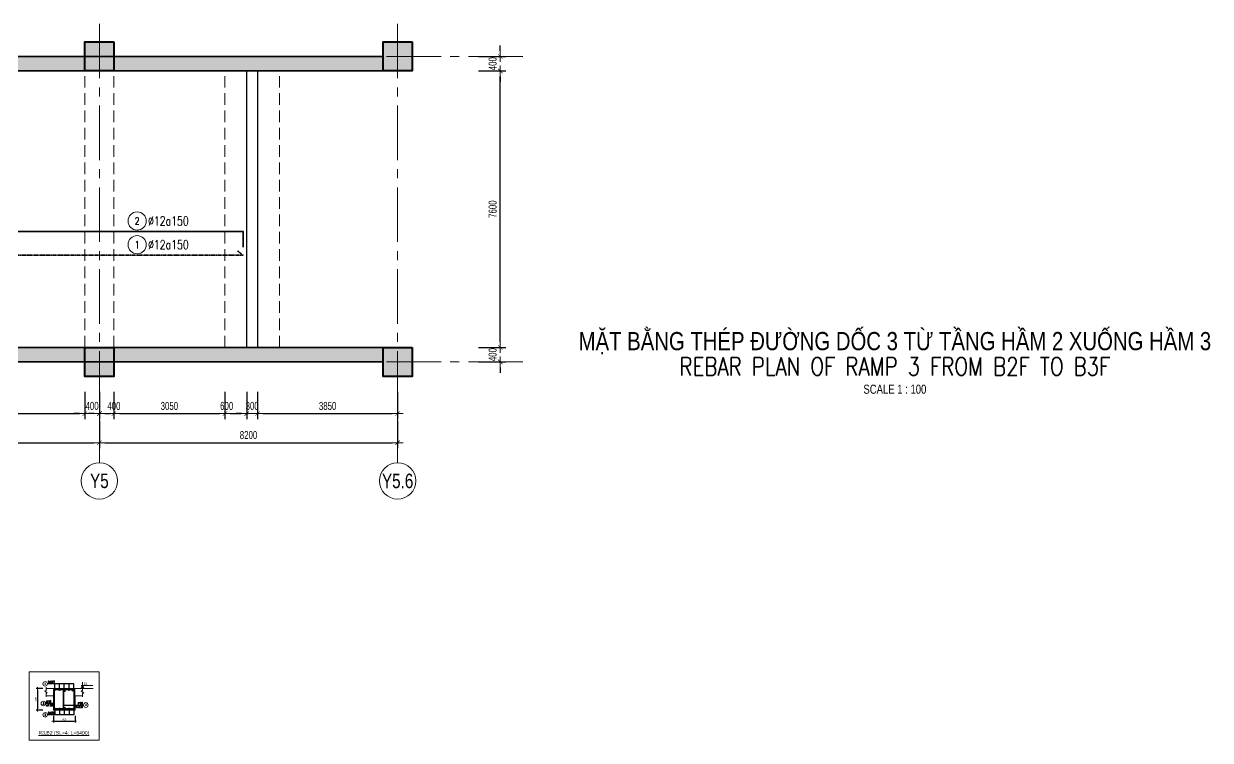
# Model space of a CAD drawing. Header units: millimetres. Extents: x -172050 to 1089997, y 452920 to 1051687.
# Drawn here: x 355537 to 388157, y 476603 to 496305 of the extents above; entities that cross this region are included whole.
import ezdxf
from ezdxf.enums import TextEntityAlignment as Align

# ---------------------------------------------------------------- set-up
doc = ezdxf.new("R2010")
doc.units = ezdxf.units.MM
doc.header["$MEASUREMENT"] = 0
for name, pattern in [('_DASH', [0.6, 0.4, -0.2]), ('CENTER2', [1.125, 0.75, -0.125, 0.125, -0.125]), ('HIDDEN2', [4.7625, 3.175, -1.5875]), ('POD_Grid$0$CENTER2', [1.125, 0.75, -0.125, 0.125, -0.125])]:
    doc.linetypes.add(name, pattern=pattern)
doc.layers.get('Defpoints').update_dxf_attribs({"color": 151, "lineweight": 9})
doc.layers.add('-L-A_OUTLINE', color=2, linetype='Continuous')
for name, color, linetype, lineweight in [('kata_thep - H', 4, 'Continuous', 35), ('NDC_S_ANNO', 7, 'Continuous', 20), ('NDC_S_AXIS', 5, 'CENTER2', 13), ('NDC_S_BEAM', 3, 'HIDDEN2', 20), ('NDC_S_CONTINUOUS', 3, 'Continuous', 20), ('NDC_S_DIM', 1, 'Continuous', 15), ('NDC_S_ENG TITLE', 3, 'Continuous', 20), ('NDC_S_HATCH MATERIAL', 8, 'Continuous', 13), ('NDC_S_REBAR', 4, 'Continuous', 35), ('NDC_S_STIRRUP', 4, 'Continuous', 40), ('NDC_S_SYMBOL', 1, 'Continuous', 15), ('NDC_S_TEXT SYMBOL', 7, 'Continuous', 20), ('NDC_S_THIN LINE', 8, 'Continuous', 9), ('NDC_S_VN TEXT', 7, 'Continuous', 20), ('NDC_S_VN TITLE', 6, 'Continuous', 35), ('PD_B1F_Col$0$NDC_S-COLUMN', 4, 'Continuous', 40), ('PD_B1F_Col$0$NDC_S_HATCH COLUMN AND WALL', 251, 'Continuous', 13), ('POD_Grid$0$NDC_S_AXIS', 5, 'POD_Grid$0$CENTER2', 13), ('Ramp wall 3(B3-B1)$0$NDC_S_WALL', 6, 'Continuous', 35)]:
    doc.layers.add(name, color=color, linetype=linetype, lineweight=lineweight)
doc.styles.add('ARIAL', font='arial.ttf', dxfattribs={"width": 0.8})
doc.styles.add('NDC_ANNO', font='', dxfattribs={"width": 0.8})
doc.styles.add('NDC_DIM', font='', dxfattribs={"width": 0.75})
doc.styles.add('NDC_EN TXT', font='romans.shx', dxfattribs={"width": 0.8})
doc.styles.add('NDC_VIE TXT', font='arial.ttf', dxfattribs={"width": 0.8})
doc.styles.get('NDC_ANNO').set_extended_font_data('Dotum')
doc.styles.get('NDC_DIM').set_extended_font_data('Dotum')
doc.dimstyles.new('NDC_dim_100', dxfattribs={"dimscale": 100, "dimtxt": 2.2, "dimasz": 1.5, "dimexe": 1.5, "dimexo": 2.5, "dimgap": 1, "dimtad": 1, "dimdec": 0, "dimzin": 0, "dimdsep": 46, "dimtxsty": 'NDC_DIM', "dimblk": 'DIMMARK', "dimcen": 0.09, "dimdle": 1.2, "dimclrd": 1, "dimclre": 1, "dimclrt": 3, "dimadec": 0, "dimazin": 0, "dimtfac": 1, "dimtdec": 0, "dimtix": 1, "dimtofl": 0, "dimtmove": 0, "dimatfit": 3, "dimfxl": 6, "dimfxlon": 1, "dimtolj": 1, "dimtzin": 0, "dimarcsym": 0})
doc.dimstyles.new('NDC_dim_25', dxfattribs={"dimscale": 25, "dimtxt": 2.2, "dimasz": 1.5, "dimexe": 1.5, "dimexo": 2.5, "dimgap": 1, "dimtad": 1, "dimdec": 0, "dimzin": 0, "dimdsep": 46, "dimtxsty": 'NDC_DIM', "dimblk": 'DIMMARK', "dimcen": 0.09, "dimdle": 1.2, "dimclrd": 1, "dimclre": 1, "dimclrt": 3, "dimadec": 0, "dimazin": 0, "dimtfac": 1, "dimtdec": 0, "dimtix": 1, "dimtofl": 0, "dimtmove": 0, "dimatfit": 3, "dimfxl": 6, "dimfxlon": 1, "dimtolj": 1, "dimtzin": 0, "dimarcsym": 0})

# ---------------------------------------------------------------- blocks, each defined once
blk = doc.blocks.new('*U222')
blk.add_circle((-2.5, 0), 2.5)
at = {"layer": 'NDC_S_VN TEXT', "color": 7, "style": 'NDC_EN TXT', "width": 0.8}
blk.add_attdef('SH2', text='', height=2, dxfattribs=at).set_placement((-2.5, 0), align=Align.MIDDLE)
at = {"layer": 'NDC_S_VN TEXT', "color": 3, "style": 'NDC_EN TXT', "width": 0.75}
blk.add_attdef('DKKC1', (0.5, -1.25), '', height=2.5, dxfattribs=at)
blk = doc.blocks.new('DIMMARK')
at = {"layer": 'NDC_S_DIM', "color": 1}
blk.add_line((-1.5, 0), (1, 0), dxfattribs=at)
at = {"layer": 'NDC_S_DIM', "color": 2, "const_width": 0.1}
blk.add_lwpolyline([(-0.42, -0.42), (0.42, 0.42)], dxfattribs=at)
blk = doc.blocks.new('*D401')
at = {"layer": 'Defpoints', "color": 0, "transparency": 16777216}
for p in [(347317, 486273), (357617, 486225), (357617, 484785)]:
    blk.add_point(p, dxfattribs=at)
at = {"layer": 'NDC_S_DIM', "color": 1, "lineweight": -2, "transparency": 16777216}
for p, q in [((347317, 485385), (347317, 484635)), ((357617, 485385), (357617, 484635)), ((347467, 484785), (357467, 484785))]:
    blk.add_line(p, q, dxfattribs=at)
at = {"layer": 'NDC_S_DIM', "color": 1, "lineweight": -2, "transparency": 16777216, "xscale": 150, "yscale": 150, "zscale": 150, "rotation": 180}
blk.add_blockref('DIMMARK', (347317, 484785), dxfattribs=at)
at = {"layer": 'NDC_S_DIM', "color": 1, "lineweight": -2, "transparency": 16777216, "xscale": 150, "yscale": 150, "zscale": 150}
blk.add_blockref('DIMMARK', (357617, 484785), dxfattribs=at)
at = {"layer": 'NDC_S_DIM', "color": 3, "transparency": 16777216, "insert": (352467, 484995), "char_height": 220, "attachment_point": 5, "style": 'NDC_DIM'}
blk.add_mtext('\\A1;10300', dxfattribs=at)
blk = doc.blocks.new('*U165')
at = {"layer": 'NDC_S_SYMBOL'}
blk.add_line((0, 5), (0, 9), dxfattribs=at)
blk.add_circle((0, 0), 5, dxfattribs=at)
at = {"layer": 'NDC_S_TEXT SYMBOL', "color": 7, "style": 'NDC_ANNO', "width": 0.8}
blk.add_attdef('GRID', text='', height=4, dxfattribs=at).set_placement((0, 0), align=Align.MIDDLE)
blk = doc.blocks.new('*D406')
at = {"layer": 'Defpoints', "color": 0, "transparency": 16777216}
for p in [(356708, 487406), (368639, 487406), (357217, 487006)]:
    blk.add_point(p, dxfattribs=at)
at = {"layer": 'NDC_S_DIM', "color": 1, "lineweight": -2, "transparency": 16777216}
for p, q in [((368639, 487556), (368639, 487706)), ((368039, 487406), (368789, 487406)), ((368039, 487006), (368789, 487006)), ((368639, 486856), (368639, 486706))]:
    blk.add_line(p, q, dxfattribs=at)
at = {"layer": 'NDC_S_DIM', "color": 1, "lineweight": -2, "transparency": 16777216, "xscale": 150, "yscale": 150, "zscale": 150}
for p, rotation in [((368639, 487406), 270), ((368639, 487006), 90)]:
    blk.add_blockref('DIMMARK', p, dxfattribs=dict(at, rotation=rotation))
at = {"layer": 'NDC_S_DIM', "color": 3, "transparency": 16777216, "insert": (368429, 487206), "char_height": 220, "attachment_point": 5, "rotation": 90, "style": 'NDC_DIM'}
blk.add_mtext('\\A1;400', dxfattribs=at)
blk = doc.blocks.new('*D407')
at = {"layer": 'Defpoints', "color": 0, "transparency": 16777216}
for p in [(357326, 495006), (368639, 495006), (356708, 487406)]:
    blk.add_point(p, dxfattribs=at)
at = {"layer": 'NDC_S_DIM', "color": 1, "lineweight": -2, "transparency": 16777216}
for p, q in [((368039, 495006), (368789, 495006)), ((368639, 487556), (368639, 494856)), ((368039, 487406), (368789, 487406))]:
    blk.add_line(p, q, dxfattribs=at)
at = {"layer": 'NDC_S_DIM', "color": 1, "lineweight": -2, "transparency": 16777216, "xscale": 150, "yscale": 150, "zscale": 150}
for p, rotation in [((368639, 495006), 90), ((368639, 487406), 270)]:
    blk.add_blockref('DIMMARK', p, dxfattribs=dict(at, rotation=rotation))
at = {"layer": 'NDC_S_DIM', "color": 3, "transparency": 16777216, "insert": (368429, 491206), "char_height": 220, "attachment_point": 5, "rotation": 90, "style": 'NDC_DIM'}
blk.add_mtext('\\A1;7600', dxfattribs=at)
blk = doc.blocks.new('*D408')
at = {"layer": 'Defpoints', "color": 0, "transparency": 16777216}
for p in [(357684, 495406), (368639, 495406), (357326, 495006)]:
    blk.add_point(p, dxfattribs=at)
at = {"layer": 'NDC_S_DIM', "color": 1, "lineweight": -2, "transparency": 16777216}
for p, q in [((368639, 495556), (368639, 495706)), ((368039, 495406), (368789, 495406)), ((368039, 495006), (368789, 495006)), ((368639, 494856), (368639, 494706))]:
    blk.add_line(p, q, dxfattribs=at)
at = {"layer": 'NDC_S_DIM', "color": 1, "lineweight": -2, "transparency": 16777216, "xscale": 150, "yscale": 150, "zscale": 150}
for p, rotation in [((368639, 495406), 270), ((368639, 495006), 90)]:
    blk.add_blockref('DIMMARK', p, dxfattribs=dict(at, rotation=rotation))
at = {"layer": 'NDC_S_DIM', "color": 3, "transparency": 16777216, "insert": (368429, 495206), "char_height": 220, "attachment_point": 5, "rotation": 90, "style": 'NDC_DIM'}
blk.add_mtext('\\A1;400', dxfattribs=at)
blk = doc.blocks.new('*D409')
at = {"layer": 'Defpoints', "color": 0, "transparency": 16777216}
for p in [(352642, 487906), (357217, 487406), (357217, 485585)]:
    blk.add_point(p, dxfattribs=at)
at = {"layer": 'NDC_S_DIM', "color": 1, "lineweight": -2, "transparency": 16777216}
for p, q in [((352642, 486185), (352642, 485435)), ((357217, 486185), (357217, 485435)), ((352792, 485585), (357067, 485585))]:
    blk.add_line(p, q, dxfattribs=at)
at = {"layer": 'NDC_S_DIM', "color": 1, "lineweight": -2, "transparency": 16777216, "xscale": 150, "yscale": 150, "zscale": 150, "rotation": 180}
blk.add_blockref('DIMMARK', (352642, 485585), dxfattribs=at)
at = {"layer": 'NDC_S_DIM', "color": 1, "lineweight": -2, "transparency": 16777216, "xscale": 150, "yscale": 150, "zscale": 150}
blk.add_blockref('DIMMARK', (357217, 485585), dxfattribs=at)
at = {"layer": 'NDC_S_DIM', "color": 3, "transparency": 16777216, "insert": (354929, 485795), "char_height": 220, "attachment_point": 5, "style": 'NDC_DIM'}
blk.add_mtext('\\A1;4575', dxfattribs=at)
blk = doc.blocks.new('*D410')
at = {"layer": 'Defpoints', "color": 0, "transparency": 16777216}
for p in [(357617, 487906), (357217, 487406), (357617, 485585)]:
    blk.add_point(p, dxfattribs=at)
at = {"layer": 'NDC_S_DIM', "color": 1, "lineweight": -2, "transparency": 16777216}
for p, q in [((357217, 486185), (357217, 485435)), ((357617, 486185), (357617, 485435)), ((357067, 485585), (356917, 485585)), ((357767, 485585), (357917, 485585))]:
    blk.add_line(p, q, dxfattribs=at)
at = {"layer": 'NDC_S_DIM', "color": 1, "lineweight": -2, "transparency": 16777216, "xscale": 150, "yscale": 150, "zscale": 150}
blk.add_blockref('DIMMARK', (357217, 485585), dxfattribs=at)
at = {"layer": 'NDC_S_DIM', "color": 1, "lineweight": -2, "transparency": 16777216, "xscale": 150, "yscale": 150, "zscale": 150, "rotation": 180}
blk.add_blockref('DIMMARK', (357617, 485585), dxfattribs=at)
at = {"layer": 'NDC_S_DIM', "color": 3, "transparency": 16777216, "insert": (357417, 485795), "char_height": 220, "attachment_point": 5, "style": 'NDC_DIM'}
blk.add_mtext('\\A1;400', dxfattribs=at)
blk = doc.blocks.new('*D411')
at = {"layer": 'Defpoints', "color": 0, "transparency": 16777216}
for p in [(357617, 487906), (358017, 487406), (358017, 485585)]:
    blk.add_point(p, dxfattribs=at)
at = {"layer": 'NDC_S_DIM', "color": 1, "lineweight": -2, "transparency": 16777216}
for p, q in [((357617, 486185), (357617, 485435)), ((358017, 486185), (358017, 485435)), ((357467, 485585), (357317, 485585)), ((358167, 485585), (358317, 485585))]:
    blk.add_line(p, q, dxfattribs=at)
at = {"layer": 'NDC_S_DIM', "color": 1, "lineweight": -2, "transparency": 16777216, "xscale": 150, "yscale": 150, "zscale": 150}
blk.add_blockref('DIMMARK', (357617, 485585), dxfattribs=at)
at = {"layer": 'NDC_S_DIM', "color": 1, "lineweight": -2, "transparency": 16777216, "xscale": 150, "yscale": 150, "zscale": 150, "rotation": 180}
blk.add_blockref('DIMMARK', (358017, 485585), dxfattribs=at)
at = {"layer": 'NDC_S_DIM', "color": 3, "transparency": 16777216, "insert": (358017, 485795), "char_height": 220, "attachment_point": 5, "style": 'NDC_DIM'}
blk.add_mtext('\\A1;400', dxfattribs=at)
blk = doc.blocks.new('*D412')
at = {"layer": 'Defpoints', "color": 0, "transparency": 16777216}
for p in [(358017, 487406), (361067, 487406), (361067, 485585)]:
    blk.add_point(p, dxfattribs=at)
at = {"layer": 'NDC_S_DIM', "color": 1, "lineweight": -2, "transparency": 16777216}
for p, q in [((358017, 486185), (358017, 485435)), ((361067, 486185), (361067, 485435)), ((358167, 485585), (360917, 485585))]:
    blk.add_line(p, q, dxfattribs=at)
at = {"layer": 'NDC_S_DIM', "color": 1, "lineweight": -2, "transparency": 16777216, "xscale": 150, "yscale": 150, "zscale": 150, "rotation": 180}
blk.add_blockref('DIMMARK', (358017, 485585), dxfattribs=at)
at = {"layer": 'NDC_S_DIM', "color": 1, "lineweight": -2, "transparency": 16777216, "xscale": 150, "yscale": 150, "zscale": 150}
blk.add_blockref('DIMMARK', (361067, 485585), dxfattribs=at)
at = {"layer": 'NDC_S_DIM', "color": 3, "transparency": 16777216, "insert": (359542, 485795), "char_height": 220, "attachment_point": 5, "style": 'NDC_DIM'}
blk.add_mtext('\\A1;3050', dxfattribs=at)
blk = doc.blocks.new('*D413')
at = {"layer": 'Defpoints', "color": 0, "transparency": 16777216}
for p in [(361967, 487906), (365817, 486606), (365817, 485585)]:
    blk.add_point(p, dxfattribs=at)
at = {"layer": 'NDC_S_DIM', "color": 1, "lineweight": -2, "transparency": 16777216}
for p, q in [((361967, 486185), (361967, 485435)), ((365817, 486185), (365817, 485435)), ((362117, 485585), (365667, 485585))]:
    blk.add_line(p, q, dxfattribs=at)
at = {"layer": 'NDC_S_DIM', "color": 1, "lineweight": -2, "transparency": 16777216, "xscale": 150, "yscale": 150, "zscale": 150, "rotation": 180}
blk.add_blockref('DIMMARK', (361967, 485585), dxfattribs=at)
at = {"layer": 'NDC_S_DIM', "color": 1, "lineweight": -2, "transparency": 16777216, "xscale": 150, "yscale": 150, "zscale": 150}
blk.add_blockref('DIMMARK', (365817, 485585), dxfattribs=at)
at = {"layer": 'NDC_S_DIM', "color": 3, "transparency": 16777216, "insert": (363892, 485795), "char_height": 220, "attachment_point": 5, "style": 'NDC_DIM'}
blk.add_mtext('\\A1;3850', dxfattribs=at)
blk = doc.blocks.new('*D414')
at = {"layer": 'Defpoints', "color": 0, "transparency": 16777216}
for p in [(365817, 487906), (357617, 486225), (365817, 484785)]:
    blk.add_point(p, dxfattribs=at)
at = {"layer": 'NDC_S_DIM', "color": 1, "lineweight": -2, "transparency": 16777216}
for p, q in [((357617, 485385), (357617, 484635)), ((365817, 485385), (365817, 484635)), ((357767, 484785), (365667, 484785))]:
    blk.add_line(p, q, dxfattribs=at)
at = {"layer": 'NDC_S_DIM', "color": 1, "lineweight": -2, "transparency": 16777216, "xscale": 150, "yscale": 150, "zscale": 150, "rotation": 180}
blk.add_blockref('DIMMARK', (357617, 484785), dxfattribs=at)
at = {"layer": 'NDC_S_DIM', "color": 1, "lineweight": -2, "transparency": 16777216, "xscale": 150, "yscale": 150, "zscale": 150}
blk.add_blockref('DIMMARK', (365817, 484785), dxfattribs=at)
at = {"layer": 'NDC_S_DIM', "color": 3, "transparency": 16777216, "insert": (361717, 484995), "char_height": 220, "attachment_point": 5, "style": 'NDC_DIM'}
blk.add_mtext('\\A1;8200', dxfattribs=at)
blk = doc.blocks.new('PD_B1F_Col$0$cot')
at = {"layer": 'PD_B1F_Col$0$NDC_S_HATCH COLUMN AND WALL', "ltscale": 0.005}
h = blk.add_hatch(color=256, dxfattribs=at)
h.dxf.hatch_style = 1
h.paths.add_polyline_path([(-0.5, 0.5), (0.5, 0.5), (0.5, -0.5), (-0.5, -0.5)])
at = {"layer": 'PD_B1F_Col$0$NDC_S-COLUMN', "ltscale": 0.005}
blk.add_lwpolyline([(-0.5, 0.5), (0.5, 0.5), (0.5, -0.5), (-0.5, -0.5)], close=True, dxfattribs=at)
blk = doc.blocks.new('ramp4-2')
at = {"layer": 'NDC_S_HATCH MATERIAL'}
h = blk.add_hatch(dxfattribs=at)
h.set_pattern_fill('BT-01', color=252, scale=30, style=0, pattern_type=2)
h.set_pattern_definition([(50, (-494627.18, 641176.97), (215.178055, -18.82564), [22.5, -247.5]), (355, (-494627.18, 641176.97), (-41.6254, 225.65764), [18, -198]), (100.4514, (-494609.25, 641175.4), (173.552815, 206.831863), [19.122057, -210.342634]), (46.1842, (-494627.18, 641236.97), (320.172315, -49.655704), [33.75, -371.25]), (96.6356, (-494600.5, 641232.84), (280.39881, 292.23536), [28.68309, -315.5139]), (351.1842, (-494627.18, 641236.97), (280.39858, 292.23558), [27, -297]), (21, (-494597.18, 641221.97), (179.072116, -120.785667), [22.5, -247.5]), (326, (-494597.18, 641221.97), (72.9946, 217.545014), [18, -198]), (71.4514, (-494582.26, 641211.9), (252.06679, 96.75915), [19.122057, -210.342634]), (37.5, (-494627.18, 641176.97), (3.6479566, 99.868156), [0, -195.6, 0, -201, 0, -198.75]), (7.5, (-494627.18, 641176.97), (78.920861, 118.323514), [0, -114.6, 0, -191.1, 0, -75.75]), (327.5, (-494694.08, 641176.97), (160.146731, -6.7664615), [0, -75, 0, -234, 0, -310.5]), (317.5, (-494724.08, 641176.97), (174.95585, 30.031495), [0, -97.5, 0, -155.4, 0, -220.5]), (45, (-494627.18, 641176.97), (-90.156115, 90.156115), []), (45, (-494627.18, 641213.72), (-90.156115, 90.156115), [])])
h.paths.add_polyline_path([(415597, 508764), (449517, 508764), (449517, 509164), (415597, 509164)])
h = blk.add_hatch(dxfattribs=at)
h.set_pattern_fill('BT-01', color=252, scale=30, style=0, pattern_type=2)
h.set_pattern_definition([(50, (-494627.18, 633176.97), (215.178055, -18.82564), [22.5, -247.5]), (355, (-494627.18, 633176.97), (-41.6254, 225.65764), [18, -198]), (100.4514, (-494609.25, 633175.4), (173.552815, 206.831863), [19.122057, -210.342634]), (46.1842, (-494627.18, 633236.97), (320.172315, -49.655704), [33.75, -371.25]), (96.6356, (-494600.5, 633232.84), (280.39881, 292.23536), [28.68309, -315.5139]), (351.1842, (-494627.18, 633236.97), (280.39858, 292.23558), [27, -297]), (21, (-494597.18, 633221.97), (179.072116, -120.785667), [22.5, -247.5]), (326, (-494597.18, 633221.97), (72.9946, 217.545014), [18, -198]), (71.4514, (-494582.26, 633211.9), (252.06679, 96.75915), [19.122057, -210.342634]), (37.5, (-494627.18, 633176.97), (3.6479566, 99.868156), [0, -195.6, 0, -201, 0, -198.75]), (7.5, (-494627.18, 633176.97), (78.920861, 118.323514), [0, -114.6, 0, -191.1, 0, -75.75]), (327.5, (-494694.08, 633176.97), (160.146731, -6.7664615), [0, -75, 0, -234, 0, -310.5]), (317.5, (-494724.08, 633176.97), (174.95585, 30.031495), [0, -97.5, 0, -155.4, 0, -220.5]), (45, (-494627.18, 633176.97), (-90.156115, 90.156115), []), (45, (-494627.18, 633213.72), (-90.156115, 90.156115), [])])
h.paths.add_polyline_path([(415597, 500764), (449517, 500764), (449517, 501164), (415597, 501164)])
at = {"layer": '-L-A_OUTLINE'}
blk.add_lwpolyline([(445767, 508764), (446067, 508764), (446067, 501164), (445767, 501164)], close=True, dxfattribs=at)
at = {"layer": 'NDC_S_BEAM', "ltscale": 100}
for p, q in [((441317, 501164), (441317, 508764)), ((442117, 501164), (442117, 508764)), ((445167, 501164), (445167, 508764)), ((445767, 501164), (445767, 508764)), ((446067, 501164), (446067, 508764)), ((446667, 501164), (446667, 508764))]:
    blk.add_line(p, q, dxfattribs=at)
at = {"layer": 'POD_Grid$0$NDC_S_AXIS', "ltscale": 2000}
for p, q in [((441717, 510063), (441717, 497993)), ((449917, 510063), (449917, 497993)), ((413612, 509164), (453440, 509164)), ((413612, 500764), (453440, 500764))]:
    blk.add_line(p, q, dxfattribs=at)
at = {"layer": 'Ramp wall 3(B3-B1)$0$NDC_S_WALL', "ltscale": 200}
for points in [[(415597, 508764), (415597, 509164), (449517, 509164), (449517, 508764)], [(449517, 501164), (449517, 500764), (415597, 500764), (415597, 501164)]]:
    blk.add_lwpolyline(points, close=True, dxfattribs=at)
at = {"xscale": 800, "yscale": 800, "rotation": 270}
for p in [(441717, 509164), (449917, 509164), (441717, 500764), (449917, 500764)]:
    blk.add_blockref('PD_B1F_Col$0$cot', p, dxfattribs=at)
blk = doc.blocks.new('Drawing name_symbol')
at = {"layer": 'NDC_S_ENG TITLE', "style": 'NDC_EN TXT', "width": 0.8}
blk.add_attdef('SECTDET1', text='', height=5, dxfattribs=at).set_placement((0, 1.01), align=Align.CENTER)
at = {"layer": 'NDC_S_TEXT SYMBOL', "lineweight": 25, "style": 'NDC_ANNO', "width": 0.8}
blk.add_attdef('SSCALE', text='', height=2.5, dxfattribs=at).set_placement((0, -4), align=Align.CENTER)
at = {"layer": 'NDC_S_VN TITLE', "style": 'NDC_VIE TXT', "width": 0.8}
blk.add_attdef('SECTDET2', text='', height=5, dxfattribs=at).set_placement((0, 7.97), align=Align.CENTER)
blk = doc.blocks.new('*D991')
at = {"layer": 'Defpoints', "color": 0, "ltscale": 100, "transparency": 16777216}
for p in [(361067, 487406), (361667, 487406), (361667, 485585)]:
    blk.add_point(p, dxfattribs=at)
at = {"layer": 'NDC_S_DIM', "color": 1, "lineweight": -2, "ltscale": 100, "transparency": 16777216}
for p, q in [((361067, 486185), (361067, 485435)), ((361667, 486185), (361667, 485435)), ((361217, 485585), (361517, 485585))]:
    blk.add_line(p, q, dxfattribs=at)
at = {"layer": 'NDC_S_DIM', "color": 1, "lineweight": -2, "ltscale": 100, "transparency": 16777216, "xscale": 150, "yscale": 150, "zscale": 150, "rotation": 180}
blk.add_blockref('DIMMARK', (361067, 485585), dxfattribs=at)
at = {"layer": 'NDC_S_DIM', "color": 1, "lineweight": -2, "ltscale": 100, "transparency": 16777216, "xscale": 150, "yscale": 150, "zscale": 150}
blk.add_blockref('DIMMARK', (361667, 485585), dxfattribs=at)
at = {"layer": 'NDC_S_DIM', "color": 3, "ltscale": 100, "transparency": 16777216, "insert": (361117, 485795), "char_height": 220, "attachment_point": 5, "style": 'NDC_DIM'}
blk.add_mtext('\\A1;600', dxfattribs=at)
blk = doc.blocks.new('*D992')
at = {"layer": 'Defpoints', "color": 0, "ltscale": 100, "transparency": 16777216}
for p in [(361667, 487406), (361967, 487406), (361967, 485585)]:
    blk.add_point(p, dxfattribs=at)
at = {"layer": 'NDC_S_DIM', "color": 1, "lineweight": -2, "ltscale": 100, "transparency": 16777216}
for p, q in [((361667, 486185), (361667, 485435)), ((361967, 486185), (361967, 485435)), ((361517, 485585), (361367, 485585)), ((362117, 485585), (362267, 485585))]:
    blk.add_line(p, q, dxfattribs=at)
at = {"layer": 'NDC_S_DIM', "color": 1, "lineweight": -2, "ltscale": 100, "transparency": 16777216, "xscale": 150, "yscale": 150, "zscale": 150}
blk.add_blockref('DIMMARK', (361667, 485585), dxfattribs=at)
at = {"layer": 'NDC_S_DIM', "color": 1, "lineweight": -2, "ltscale": 100, "transparency": 16777216, "xscale": 150, "yscale": 150, "zscale": 150, "rotation": 180}
blk.add_blockref('DIMMARK', (361967, 485585), dxfattribs=at)
at = {"layer": 'NDC_S_DIM', "color": 3, "ltscale": 100, "transparency": 16777216, "insert": (361817, 485795), "char_height": 220, "attachment_point": 5, "style": 'NDC_DIM'}
blk.add_mtext('\\A1;300', dxfattribs=at)
blk = doc.blocks.new('kata_block_TD')
at = {"color": 6, "linetype": 'ByBlock', "lineweight": -2, "style": 'ARIAL', "width": 0.8}
blk.add_attdef('SECTDET2', text='', height=5, dxfattribs=at).set_placement((0, 8), align=Align.CENTER)
at = {"color": 0, "linetype": 'ByBlock', "lineweight": -2, "style": 'ARIAL', "width": 0.8}
blk.add_attdef('SECTDET1', text='', height=5, dxfattribs=at).set_placement((0, 1.5), align=Align.CENTER)
at = {"color": 3, "lineweight": 25, "style": 'ARIAL', "width": 0.8}
blk.add_attdef('SSCALE', text='', height=2.5, dxfattribs=at).set_placement((0, -4), align=Align.CENTER)
blk = doc.blocks.new('kata_block_CT')
at = {"layer": 'NDC_S_ANNO'}
blk.add_hatch(color=3, dxfattribs=at).paths.add_polyline_path([(0, 1.6), (-1.6, 1.6), (0, 0)])
at = {"layer": 'NDC_S_ANNO', "ltscale": 50}
h = blk.add_hatch(dxfattribs=at)
h.set_pattern_fill('ANSI31', color=256, scale=1.406251, style=0)
h.set_pattern_definition([(45, (0, 5e-12), (-3.157, 3.157), [])])
h.paths.add_polyline_path([(0, 1.6), (0, 0), (1.6, 1.6)])
for p, q in [((-1.6, 3.1), (11.5, 3.1)), ((11.6, 0), (-1.6, 0))]:
    blk.add_line(p, q, dxfattribs=at)
at = {"layer": 'NDC_S_ANNO', "color": 8, "ltscale": 50}
blk.add_lwpolyline([(0, 0), (-1.6, 1.6), (0, 1.6)], dxfattribs=at)
at = {"layer": 'NDC_S_ANNO', "ltscale": 50}
for points in [[(0, 0), (-1.6, 1.6), (0, 1.6)], [(0, 6.7), (0, 0)], [(0, 0), (1.6, 1.6), (0, 1.6)]]:
    blk.add_lwpolyline(points, dxfattribs=at)
at = {"layer": 'NDC_S_TEXT SYMBOL', "color": 3, "style": 'NDC_ANNO', "width": 0.8}
blk.add_attdef('CT', (1.4, 4.1), '', height=2.5, dxfattribs=at)
blk = doc.blocks.new('*D1070')
at = {"layer": 'Defpoints', "color": 0, "transparency": 16777216}
for p in [(356352, 477430), (356952, 477430), (356952, 477130)]:
    blk.add_point(p, dxfattribs=at)
at = {"layer": 'NDC_S_DIM', "color": 1, "lineweight": -2, "transparency": 16777216}
for p, q in [((356352, 477280), (356352, 477092)), ((356952, 477280), (356952, 477092)), ((356390, 477130), (356915, 477130))]:
    blk.add_line(p, q, dxfattribs=at)
at = {"layer": 'NDC_S_DIM', "color": 1, "lineweight": -2, "transparency": 16777216, "xscale": 37.5, "yscale": 37.5, "zscale": 37.5, "rotation": 180}
blk.add_blockref('DIMMARK', (356352, 477130), dxfattribs=at)
at = {"layer": 'NDC_S_DIM', "color": 1, "lineweight": -2, "transparency": 16777216, "xscale": 37.5, "yscale": 37.5, "zscale": 37.5}
blk.add_blockref('DIMMARK', (356952, 477130), dxfattribs=at)
at = {"layer": 'NDC_S_DIM', "color": 3, "transparency": 16777216, "insert": (356652, 477182), "char_height": 55, "attachment_point": 5, "style": 'NDC_DIM'}
blk.add_mtext('\\A1;600', dxfattribs=at)
blk = doc.blocks.new('*D1071')
at = {"layer": 'Defpoints', "color": 0, "transparency": 16777216}
for p in [(356497, 478030), (355916, 477430), (356507, 477430)]:
    blk.add_point(p, dxfattribs=at)
at = {"layer": 'NDC_S_DIM', "color": 1, "lineweight": -2, "transparency": 16777216}
for p, q in [((356066, 478030), (355878, 478030)), ((355916, 477992), (355916, 477467)), ((356066, 477430), (355878, 477430))]:
    blk.add_line(p, q, dxfattribs=at)
at = {"layer": 'NDC_S_DIM', "color": 1, "lineweight": -2, "transparency": 16777216, "xscale": 37.5, "yscale": 37.5, "zscale": 37.5}
for p, rotation in [((355916, 478030), 90), ((355916, 477430), 270)]:
    blk.add_blockref('DIMMARK', p, dxfattribs=dict(at, rotation=rotation))
at = {"layer": 'NDC_S_DIM', "color": 3, "transparency": 16777216, "insert": (355863, 477730), "char_height": 55, "attachment_point": 5, "rotation": 90, "style": 'NDC_DIM'}
blk.add_mtext('\\A1;600', dxfattribs=at)
blk = doc.blocks.new('kata_block_THEP')
at = {"layer": 'NDC_S_REBAR', "color": 0}
for p, q in [((-0.5, 0), (0.5, 0)), ((-0.4, 0.4), (0.4, -0.4)), ((0.4, 0.4), (-0.4, -0.4)), ((0, 0.5), (0, -0.5))]:
    blk.add_line(p, q, dxfattribs=at)
at = {"layer": 'NDC_S_REBAR', "color": 0, "const_width": 0.0833}
blk.add_lwpolyline([(-0.5, 0, 1), (0.5, 0, 1), (-0.5, 0, 1)], format="xyb", dxfattribs=at)
blk = doc.blocks.new('*U298')
blk.add_circle((-2.5, 0), 2.5)
at = {"layer": 'NDC_S_VN TEXT', "color": 7, "style": 'NDC_EN TXT', "width": 0.8}
blk.add_attdef('SH2', text='', height=2, dxfattribs=at).set_placement((-2.5, 0), align=Align.MIDDLE)
at = {"layer": 'NDC_S_VN TEXT', "color": 3, "style": 'NDC_EN TXT', "width": 0.75}
blk.add_attdef('DK1', (0.5, 0.8), '', height=2.5, dxfattribs=at)
blk = doc.blocks.new('*U296')
blk.add_circle((-2.5, 0), 2.5)
at = {"layer": 'NDC_S_VN TEXT', "color": 7, "style": 'NDC_EN TXT', "width": 0.8}
blk.add_attdef('SH2', text='', height=2, dxfattribs=at).set_placement((-2.5, 0), align=Align.MIDDLE)
at = {"layer": 'NDC_S_VN TEXT', "color": 3, "style": 'NDC_EN TXT', "width": 0.75}
for tag, p in [('DK1', (0.5, 0.8)), ('KC1', (0.5, -3))]:
    blk.add_attdef(tag, p, '', height=2.5, dxfattribs=at)
blk = doc.blocks.new('*U631')
blk.add_circle((2.5, 0), 2.5)
at = {"layer": 'NDC_S_VN TEXT', "color": 3, "style": 'NDC_EN TXT'}
for tag, width, p in [('DK2', 0.75, (-0.8, 0.8)), ('KC2', 0.8, (-0.8, -3))]:
    blk.add_attdef(tag, text='', height=2.5, dxfattribs=dict(at, width=width)).set_placement(p, align=Align.RIGHT)
at = {"layer": 'NDC_S_VN TEXT', "color": 7, "style": 'NDC_EN TXT', "width": 0.8}
blk.add_attdef('SH3', text='', height=2, dxfattribs=at).set_placement((2.5, 0), align=Align.MIDDLE)

msp = doc.modelspace()

# ---------------------------------------------------------------- linework, layer by layer
at = {"layer": 'Defpoints'}
msp.add_lwpolyline([(355690.3, 478482.3), (357614.4, 478482.3), (357614.4, 476603.5), (355690.3, 476603.5)], close=True, dxfattribs=at)
at = {"layer": 'kata_thep - H', "color": 4}
msp.add_lwpolyline([(333516.7, 490164.1), (333516.7, 490592.4), (361566.7, 490592.4), (361566.7, 490164.1)], dxfattribs=at)
at = {"layer": 'kata_thep - H', "color": 4, "linetype": '_DASH', "ltscale": 20}
msp.add_lwpolyline([(361416.2, 490060.1), (361566.7, 489939.8), (333516.7, 489939.8), (333694.6, 490077.1)], dxfattribs=at)
at = {"layer": 'NDC_S_CONTINUOUS'}
for points in [[(356152.2, 478029.5), (356352.2, 478029.5), (356352.2, 478029.5), (356952.2, 478029.5), (356952.2, 478029.5), (357152.2, 478029.5)], [(356152.2, 477829.5), (356352.2, 477829.5), (356352.2, 477429.5), (356952.2, 477429.5), (356952.2, 477829.5), (357152.2, 477829.5)]]:
    msp.add_lwpolyline(points, dxfattribs=at)
at = {"layer": 'NDC_S_REBAR'}
msp.add_lwpolyline([(356670.6, 477937.2), (356670.6, 477986.1, 1), (356633.8, 477986.1), (356633.8, 477472.9, 1), (356670.6, 477472.9), (356670.6, 477512.2, -0.4142136)], format="xyb", dxfattribs=at)
at = {"layer": 'NDC_S_STIRRUP'}
msp.add_lwpolyline([(356873.2, 477964.5), (356913.2, 478004.5, -0.4142136), (356927.2, 477990.5), (356927.2, 477468.5, -0.4142136), (356913.2, 477454.5), (356391.2, 477454.5, -0.4142136), (356377.2, 477468.5), (356377.2, 477990.5, -0.4142136), (356391.2, 478004.5), (356913.2, 478004.5, -0.4142136), (356927.2, 477990.5), (356887.2, 477950.5)], format="xyb", dxfattribs=at)
at = {"layer": 'NDC_S_THIN LINE'}
for points in [[(356152.2, 477796.2), (356152.2, 477896.2), (356185.5, 477896.2), (356118.9, 477962.8), (356152.2, 477962.8), (356152.2, 478062.8)], [(357152.2, 477796.2), (357152.2, 477896.2), (357185.5, 477896.2), (357118.9, 477962.8), (357152.2, 477962.8), (357152.2, 478062.8)]]:
    msp.add_lwpolyline(points, dxfattribs=at)

# ---------------------------------------------------------------- block references
at = {"layer": 'NDC_S_ANNO', "xscale": 100, "yscale": 100, "zscale": 100}
msp.add_blockref('Drawing name_symbol', (379486.5, 486531.1), dxfattribs=at).add_auto_attribs({'SECTDET1': 'REBAR PLAN OF RAMP 3 FROM B2F TO B3F', 'SECTDET2': 'MẶT BẰNG THÉP ĐƯỜNG DỐC 3 TỪ TẦNG HẦM 2 XUỐNG HẦM 3', 'SSCALE': 'SCALE 1 : 100'})
at = {"layer": 'NDC_S_AXIS', "xscale": 100, "yscale": 100, "zscale": 100}
for p, values in [((357616.7, 483734.7), {'GRID': 'Y5'}), ((365816.7, 483734.7), {'GRID': 'Y5.6'})]:
    msp.add_blockref('*U165', p, dxfattribs=at).add_auto_attribs(values)
at = {"layer": 'NDC_S_BEAM'}
msp.add_blockref('ramp4-2', (-84100, -13757.7), dxfattribs=at)
at = {"layer": 'NDC_S_REBAR', "color": 3, "xscale": 22, "yscale": 22, "zscale": 22}
for p in [(356391.2, 477990.5), (356391.2, 477468.5)]:
    msp.add_blockref('kata_block_THEP', p, dxfattribs=at)
at = {"layer": 'NDC_S_REBAR', "xscale": -22, "yscale": 22, "zscale": 22, "rotation": 180}
for p in [(356521.7, 477990.5), (356652.2, 477990.5), (356782.7, 477990.5)]:
    msp.add_blockref('kata_block_THEP', p, dxfattribs=at)
at = {"layer": 'NDC_S_REBAR', "xscale": 22, "yscale": 22, "zscale": 22}
for p in [(356913.2, 477990.5), (356521.7, 477468.5), (356652.2, 477468.5), (356782.7, 477468.5), (356913.2, 477468.5)]:
    msp.add_blockref('kata_block_THEP', p, dxfattribs=at)
at = {"layer": 'NDC_S_THIN LINE', "xscale": 25, "yscale": 25, "zscale": 25}
for name, p, values in [('*U298', (356191.2, 478154.5), {'SH2': '1', 'DK1': '5%%c22'}), ('*U296', (356139.7, 477613.7), {'SH2': '3', 'DK1': '%%c10', 'KC1': 'a150'}), ('*U631', (357183.2, 477571), {'SH3': '4', 'DK2': '%%c10', 'KC2': 'a300'}), ('*U298', (356191.2, 477304.5), {'SH2': '2', 'DK1': '5%%c20'})]:
    msp.add_blockref(name, p, dxfattribs=at).add_auto_attribs(values)
at = {"layer": 'NDC_S_VN TEXT'}
for name, p, xscale, yscale, zscale, values in [('*U222', (358905.6, 490881), 100, 100, 100, {'SH2': '2', 'DKKC1': '%%C12a150'}), ('*U222', (358905.6, 490228.4), 100, 100, 100, {'SH2': '1', 'DKKC1': '%%C12a150'}), ('kata_block_CT', (357152.2, 478029.5), 25, 25, 25, {'CT': 'SL'})]:
    msp.add_blockref(name, p, dxfattribs=dict(at, xscale=xscale, yscale=yscale, zscale=zscale)).add_auto_attribs(values)
ref = msp.add_blockref('kata_block_TD', (356641.9, 476727.8), dxfattribs=dict(at, xscale=20, yscale=20, zscale=20))
ref.add_attrib('SECTDET1', '%%UR3.B2 (SL=4; L=8400)', dxfattribs={"layer": '0', "color": 0, "linetype": 'ByBlock', "lineweight": -2, "height": 100, "style": 'ARIAL', "width": 0.8}).set_placement((356641.9, 476757.2), align=Align.CENTER)

# ---------------------------------------------------------------- dimensions: what is measured, and where the dimension line sits
at = {"layer": 'NDC_S_DIM'}
for base, p1, p2, picture, middle in [((368638.8, 495406.1), (357326.2, 495006.1), (357684, 495406.1), '*D408', (368428.7, 495206.1)), ((368638.8, 495006.1), (356707.8, 487406.1), (357326.2, 495006.1), '*D407', (368428.7, 491206.1))]:
    dim = msp.add_linear_dim(base=base, p1=p1, p2=p2, angle=90, dimstyle='NDC_dim_100', override={"dimtmove": 1}, dxfattribs=at)
    dim.commit()
    dim.dimension.update_dxf_attribs({"geometry": picture, "text_midpoint": middle})
for base, p1, p2, picture, middle in [((357216.7, 485584.7), (352641.7, 487906.1), (357216.7, 487406.1), '*D409', (354929.2, 485794.9)), ((357616.7, 485584.7), (357216.7, 487406.1), (357616.7, 487906.1), '*D410', (357416.7, 485794.9)), ((365816.7, 484784.7), (357616.7, 486225.4), (365816.7, 487906.1), '*D414', (361716.7, 484994.9)), ((365816.7, 485584.7), (361966.7, 487906.1), (365816.7, 486606.1), '*D413', (363891.7, 485794.9)), ((361066.7, 485584.7), (358016.7, 487406.1), (361066.7, 487406.1), '*D412', (359541.7, 485794.9)), ((357616.7, 484784.7), (347316.7, 486273.2), (357616.7, 486225.4), '*D401', (352466.7, 484994.9))]:
    dim = msp.add_linear_dim(base=base, p1=p1, p2=p2, dimstyle='NDC_dim_100', override={"dimtmove": 1}, dxfattribs=at)
    dim.commit()
    dim.dimension.update_dxf_attribs({"geometry": picture, "text_midpoint": middle})
for base, p1, p2, angle, dimstyle, picture, middle in [((368638.8, 487406.1), (357216.7, 487006.1), (356707.8, 487406.1), 90, 'NDC_dim_100', '*D406', (368428.7, 487206.1)), ((355915.9, 477429.5), (356496.9, 478029.5), (356507, 477429.5), 270, 'NDC_dim_25', '*D1071', (355863.3, 477729.5))]:
    dim = msp.add_linear_dim(base=base, p1=p1, p2=p2, angle=angle, dimstyle=dimstyle, dxfattribs=at)
    dim.commit()
    dim.dimension.update_dxf_attribs({"geometry": picture, "text_midpoint": middle})
dim = msp.add_linear_dim(base=(358016.7, 485584.7), p1=(357616.7, 487906.1), p2=(358016.7, 487406.1), dimstyle='NDC_dim_100', override={"dimtmove": 1}, dxfattribs=at)
dim.commit()
dim.dimension.update_dxf_attribs({"geometry": '*D411', "text_midpoint": (358016.7, 485584.7), "dimtype": 160})
at = {"layer": 'NDC_S_DIM', "ltscale": 100}
dim = msp.add_linear_dim(base=(361666.7, 485584.7), p1=(361066.7, 487406.1), p2=(361666.7, 487406.1), dimstyle='NDC_dim_100', override={"dimtmove": 1}, dxfattribs=at)
dim.commit()
dim.dimension.update_dxf_attribs({"geometry": '*D991', "text_midpoint": (361116.7, 485584.7), "dimtype": 160})
dim = msp.add_linear_dim(base=(361966.7, 485584.7), p1=(361666.7, 487406.1), p2=(361966.7, 487406.1), dimstyle='NDC_dim_100', override={"dimtmove": 1}, dxfattribs=at)
dim.commit()
dim.dimension.update_dxf_attribs({"geometry": '*D992', "text_midpoint": (361816.7, 485794.9)})
at = {"layer": 'NDC_S_DIM'}
dim = msp.add_linear_dim(base=(356952.2, 477129.5), p1=(356352.2, 477429.5), p2=(356952.2, 477429.5), dimstyle='NDC_dim_25', dxfattribs=at)
dim.commit()
dim.dimension.update_dxf_attribs({"geometry": '*D1070', "text_midpoint": (356652.2, 477182.1)})

# ---------------------------------------------------------------- leaders
at = {"layer": 'NDC_S_THIN LINE'}
for points, override in [([(356391.2, 477990.5), (356391.2, 478154.5), (356191.2, 478154.5)], {"dimldrblk": 'DotBlank'}), ([(356521.7, 477990.5), (356521.7, 478154.5), (356191.2, 478154.5)], {"dimldrblk": 'DotBlank'}), ([(356782.7, 477990.5), (356782.7, 478154.5), (356191.2, 478154.5)], {"dimldrblk": 'DotBlank'}), ([(356913.2, 477990.5), (356913.2, 478154.5), (356191.2, 478154.5)], {"dimldrblk": 'DotBlank'}), ([(356652.2, 477990.5), (356652.2, 478154.5), (356191.2, 478154.5)], {"dimldrblk": 'DotBlank'}), ([(356377.2, 477613.7), (356139.7, 477613.7)], {"dimldrblk": 'ArchTick'}), ([(356633.8, 477571), (357183.2, 477571)], {"dimldrblk": 'ArchTick'}), ([(356391.2, 477468.5), (356391.2, 477304.5), (356191.2, 477304.5)], {"dimldrblk": 'DotBlank'}), ([(356521.7, 477468.5), (356521.7, 477304.5), (356191.2, 477304.5)], {"dimldrblk": 'DotBlank'}), ([(356782.7, 477468.5), (356782.7, 477304.5), (356191.2, 477304.5)], {"dimldrblk": 'DotBlank'}), ([(356913.2, 477468.5), (356913.2, 477304.5), (356191.2, 477304.5)], {"dimldrblk": 'DotBlank'}), ([(356652.2, 477468.5), (356652.2, 477304.5), (356191.2, 477304.5)], {"dimldrblk": 'DotBlank'})]:
    msp.add_leader(points, dimstyle='NDC_dim_25', override=override, dxfattribs=at)

doc.saveas('drawing.dxf')
